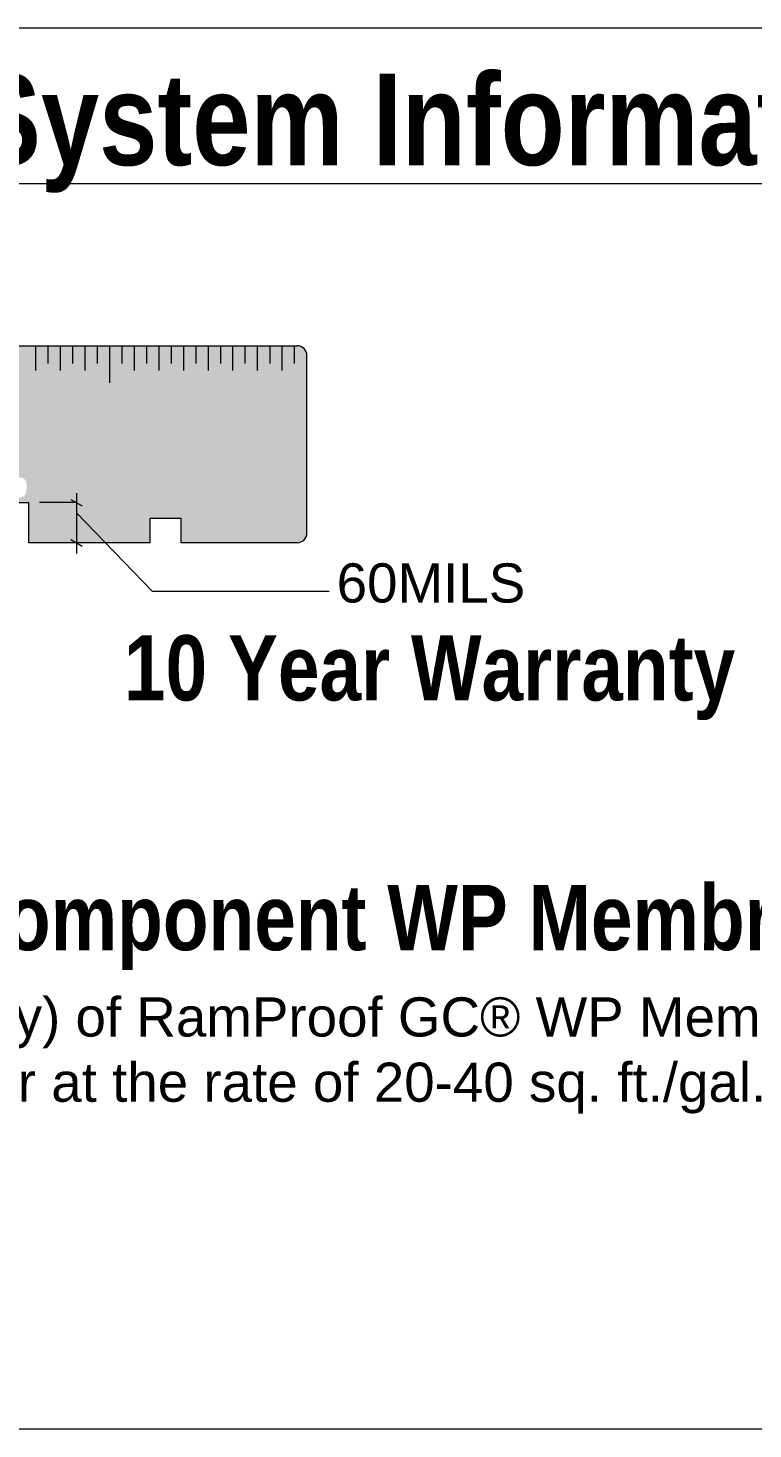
# Model space of a CAD drawing. Header units: inches. Extents: x -441 to 7, y -96 to 2.
# Drawn here: x 1.351 to 2.443, y 0 to 2.113 of the extents above; entities that cross this region are included whole.
import ezdxf

# ---------------------------------------------------------------- set-up
doc = ezdxf.new("R2010")
doc.units = ezdxf.units.IN
doc.header["$MEASUREMENT"] = 0
doc.linetypes.add('Hidden', pattern=[1.429134, 1, -0.429134])
doc.layers.add('Text', color=20, linetype='Continuous', lineweight=0)
doc.layers.add('Vector Picture Geometry', color=6, linetype='Continuous', lineweight=0)
doc.styles.add('GENERATED_STYLE_1', font='ARIALN.TTF')
doc.styles.add('GENERATED_STYLE_6', font='ARIALNB.TTF')
doc.styles.get("Standard").update_dxf_attribs({"font": 'arial.ttf'})

msp = doc.modelspace()

# ---------------------------------------------------------------- hatches: boundary and pattern name
at = {"layer": 'Vector Picture Geometry'}
h = msp.add_hatch(color=254, dxfattribs=at)
h.dxf.hatch_style = 1
h.paths.add_polyline_path([(1.12, 1.4288), (1.12, 1.3369), (1.1497, 1.3369), (1.3027, 1.3369), (1.3027, 1.3975), (1.3516, 1.3975), (1.3516, 1.3369), (1.3813, 1.3369), (1.5346, 1.3369), (1.5346, 1.3741), (1.5814, 1.3741), (1.5814, 1.3369), (1.7412, 1.3369), (1.756, 1.3369, 0.414214), (1.7709, 1.3518), (1.7709, 1.6192, 0.414214), (1.756, 1.6341), (0.8943, 1.6341, 0.414214), (0.8794, 1.6192), (0.8794, 1.3518, 0.414214), (0.8943, 1.3369), (0.9603, 1.3369), (1.0703, 1.3369), (1.0703, 1.4288)])
h.paths.add_polyline_path([(1.3085, 1.4326), (1.3109, 1.4341), (1.3138, 1.4349), (1.3171, 1.435), (1.3189, 1.4348), (1.3219, 1.4341), (1.3221, 1.4307), (1.32, 1.4314), (1.3196, 1.4315), (1.3189, 1.4317), (1.3181, 1.4319), (1.3171, 1.432), (1.316, 1.4321), (1.315, 1.432), (1.3141, 1.4319), (1.3132, 1.4316), (1.3124, 1.4312), (1.3117, 1.4308), (1.3111, 1.4303), (1.3105, 1.4297), (1.31, 1.429), (1.3095, 1.4283), (1.3091, 1.4275), (1.3088, 1.4267), (1.3085, 1.4258), (1.3083, 1.4248), (1.3082, 1.4239), (1.3081, 1.4229), (1.308, 1.4219), (1.3106, 1.4231), (1.3134, 1.4237), (1.3167, 1.4236), (1.3196, 1.4226), (1.3218, 1.4204), (1.3226, 1.4178), (1.3229, 1.415), (1.3225, 1.4117), (1.3211, 1.409), (1.3193, 1.4072), (1.3166, 1.4059), (1.3134, 1.4054), (1.3103, 1.4058), (1.3078, 1.407), (1.306, 1.4089), (1.3048, 1.4114), (1.3041, 1.4144), (1.3038, 1.4181), (1.3039, 1.4191), (1.3038, 1.4202), (1.3042, 1.4239), (1.3051, 1.4274), (1.3065, 1.4304)], flags=16)
h.paths.add_polyline_path([(1.1257, 1.4486), (1.1254, 1.4446), (1.1245, 1.4408), (1.1229, 1.4377), (1.1203, 1.4355), (1.1175, 1.4347), (1.1141, 1.4345), (1.1109, 1.4354), (1.1085, 1.4374), (1.1072, 1.4399), (1.1064, 1.4423), (1.106, 1.4452), (1.1059, 1.4485), (1.1059, 1.4517), (1.1063, 1.4555), (1.1075, 1.4591), (1.1094, 1.4618), (1.1122, 1.4636), (1.1153, 1.4641), (1.1186, 1.464), (1.1216, 1.4627), (1.1237, 1.4604), (1.1248, 1.4576), (1.1253, 1.455), (1.1256, 1.4521)], flags=16)
h.paths.add_polyline_path([(1.1214, 1.4457), (1.1208, 1.4419), (1.1194, 1.439), (1.1174, 1.4376), (1.1141, 1.4375), (1.1119, 1.4391), (1.1107, 1.4419), (1.1103, 1.4446), (1.1101, 1.4473), (1.1101, 1.4507), (1.1103, 1.4549), (1.1113, 1.4583), (1.1131, 1.4607), (1.1159, 1.4613), (1.1186, 1.4606), (1.1202, 1.4585), (1.121, 1.4558), (1.1213, 1.4531), (1.1215, 1.4501)], flags=0)
h.paths.add_polyline_path([(1.3102, 1.4202), (1.3132, 1.4208), (1.3164, 1.4204), (1.3182, 1.4183), (1.3188, 1.4148), (1.3181, 1.4114), (1.3164, 1.4091), (1.3139, 1.4083), (1.311, 1.4088), (1.3094, 1.4107), (1.3086, 1.4129), (1.3082, 1.4155), (1.308, 1.4189)], flags=0)
h.paths.add_polyline_path([(1.3381, 1.4351), (1.3414, 1.435), (1.3444, 1.4337), (1.3464, 1.4314), (1.3475, 1.4286), (1.3481, 1.4261), (1.3484, 1.4231), (1.3484, 1.4196), (1.3482, 1.4156), (1.3473, 1.4118), (1.3456, 1.4087), (1.3431, 1.4065), (1.3403, 1.4057), (1.3369, 1.4055), (1.3336, 1.4064), (1.3312, 1.4084), (1.3299, 1.4109), (1.3292, 1.4133), (1.3288, 1.4162), (1.3286, 1.4195), (1.3287, 1.4227), (1.3291, 1.4265), (1.3303, 1.4301), (1.3322, 1.4328), (1.335, 1.4346)], flags=16)
h.paths.add_polyline_path([(1.3359, 1.4317), (1.3387, 1.4323), (1.3414, 1.4316), (1.343, 1.4295), (1.3437, 1.4269), (1.3441, 1.4241), (1.3442, 1.4211), (1.3442, 1.4167), (1.3436, 1.4129), (1.3422, 1.41), (1.3402, 1.4086), (1.3369, 1.4085), (1.3346, 1.4102), (1.3335, 1.4129), (1.3331, 1.4156), (1.3329, 1.4183), (1.3328, 1.4218), (1.3331, 1.4259), (1.334, 1.4293)], flags=0)
h.paths.add_polyline_path([(1.0919, 1.4435), (1.0873, 1.4388), (1.1006, 1.4388), (1.1011, 1.4354), (1.0828, 1.4354), (1.0826, 1.4385), (1.0836, 1.4396), (1.0893, 1.4454), (1.0902, 1.4464), (1.091, 1.4473), (1.0918, 1.4482), (1.0924, 1.449), (1.093, 1.4498), (1.0935, 1.4506), (1.0939, 1.4513), (1.0943, 1.452), (1.0946, 1.4526), (1.0948, 1.4532), (1.095, 1.4538), (1.0951, 1.4544), (1.0953, 1.4554), (1.0953, 1.4564), (1.0952, 1.4573), (1.095, 1.4582), (1.0946, 1.459), (1.0941, 1.4597), (1.0937, 1.46), (1.0934, 1.4603), (1.093, 1.4605), (1.0925, 1.4607), (1.0921, 1.4609), (1.0916, 1.461), (1.091, 1.4611), (1.0904, 1.4611), (1.0898, 1.4611), (1.0891, 1.461), (1.0885, 1.4609), (1.0879, 1.4607), (1.0869, 1.4603), (1.086, 1.4598), (1.0854, 1.4595), (1.0834, 1.4582), (1.0828, 1.4614), (1.0846, 1.4628), (1.0874, 1.464), (1.0903, 1.4645), (1.0936, 1.4644), (1.0967, 1.4631), (1.0987, 1.461), (1.0996, 1.4582), (1.0994, 1.4546), (1.0987, 1.4522), (1.0973, 1.4498), (1.0956, 1.4474), (1.0938, 1.4453)], flags=16)
h.paths.add_polyline_path([(1.072, 1.438), (1.0779, 1.438), (1.078, 1.435), (1.0612, 1.435), (1.061, 1.438), (1.0678, 1.438), (1.0678, 1.4594), (1.0612, 1.4553), (1.0609, 1.4584), (1.0686, 1.4636), (1.072, 1.4636)], flags=16)
h.paths.add_polyline_path([(0.913, 1.5598, -1), (0.9576, 1.5598, -1)], flags=16)
h = msp.add_hatch(color=164, dxfattribs=at)
h.dxf.hatch_style = 1
h.paths.add_polyline_path([(1.7085, 1.523), (1.7084, 1.5229), (1.6944, 1.5229), (1.6805, 1.5229), (1.6803, 1.5226), (1.68, 1.5223), (1.6799, 1.5179), (1.6799, 1.5134), (1.6768, 1.5134), (1.6737, 1.5134), (1.6736, 1.5402), (1.6735, 1.5669), (1.6738, 1.5673), (1.6741, 1.5676), (1.677, 1.5675), (1.6799, 1.5675), (1.6799, 1.563), (1.68, 1.5585), (1.6803, 1.5583), (1.6806, 1.558), (1.6946, 1.5579), (1.7085, 1.5579), (1.7085, 1.5538), (1.7085, 1.5498), (1.6943, 1.5497), (1.6801, 1.5495), (1.68, 1.5406), (1.68, 1.5316), (1.6802, 1.5314), (1.6804, 1.5312), (1.6942, 1.5312), (1.708, 1.5312), (1.7084, 1.531), (1.7087, 1.5307), (1.7087, 1.5269), (1.7087, 1.5232)])
h.paths.add_polyline_path([(1.7084, 1.4912), (1.6909, 1.4911), (1.6737, 1.4912), (1.6737, 1.5017), (1.6737, 1.5122), (1.6768, 1.5122), (1.6799, 1.5122), (1.68, 1.5059), (1.6801, 1.4996), (1.6838, 1.4995), (1.6874, 1.4995), (1.6876, 1.5052), (1.6877, 1.5108), (1.6907, 1.5108), (1.6937, 1.5108), (1.6939, 1.5052), (1.694, 1.4996), (1.6979, 1.4996), (1.7018, 1.4996), (1.7019, 1.506), (1.7021, 1.5125), (1.7051, 1.5126), (1.708, 1.5126), (1.7083, 1.5124), (1.7087, 1.5121), (1.7087, 1.5017), (1.7087, 1.4913)])
h.paths.add_polyline_path([(1.6891, 1.4771), (1.6886, 1.4779), (1.688, 1.4786), (1.6873, 1.4794), (1.6864, 1.4796), (1.6846, 1.4799), (1.6837, 1.4799), (1.6826, 1.4793), (1.6815, 1.4788), (1.6809, 1.4776), (1.6803, 1.4764), (1.6803, 1.4735), (1.6801, 1.4706), (1.6804, 1.4701), (1.6807, 1.4696), (1.6849, 1.4696), (1.689, 1.4696), (1.6891, 1.4697), (1.6893, 1.4699), (1.6893, 1.4732), (1.6893, 1.4765)], flags=16)
h.paths.add_polyline_path([(1.7084, 1.4613), (1.6909, 1.4613), (1.6737, 1.4614), (1.6737, 1.4704), (1.6737, 1.4795), (1.6743, 1.4812), (1.675, 1.4826), (1.6757, 1.4838), (1.6765, 1.4848), (1.6775, 1.4858), (1.6786, 1.4868), (1.6799, 1.4874), (1.6812, 1.488), (1.6828, 1.4883), (1.6844, 1.4885), (1.686, 1.4882), (1.6877, 1.488), (1.6893, 1.4871), (1.691, 1.4862), (1.692, 1.485), (1.6931, 1.4839), (1.6939, 1.4823), (1.6946, 1.4808), (1.695, 1.4808), (1.6953, 1.4808), (1.7017, 1.4845), (1.7083, 1.4882), (1.7087, 1.4882), (1.7087, 1.4838), (1.7087, 1.4794), (1.7083, 1.4791), (1.7051, 1.4773), (1.6991, 1.474), (1.6955, 1.4718), (1.6952, 1.4715), (1.6953, 1.4706), (1.6954, 1.4697), (1.7019, 1.4696), (1.7085, 1.4694), (1.7086, 1.4654), (1.7087, 1.4614)])
h.paths.add_polyline_path([(1.6887, 1.4476), (1.6882, 1.4487), (1.6874, 1.4492), (1.6866, 1.4497), (1.6856, 1.4499), (1.6845, 1.45), (1.6834, 1.4498), (1.6824, 1.4494), (1.6817, 1.4488), (1.6812, 1.4481), (1.6807, 1.4474), (1.6804, 1.4465), (1.6803, 1.4436), (1.6801, 1.4408), (1.6804, 1.4402), (1.6807, 1.4397), (1.6849, 1.4397), (1.689, 1.4397), (1.6891, 1.4399), (1.6893, 1.44), (1.6893, 1.4433), (1.6893, 1.4465)], flags=16)
h.paths.add_polyline_path([(1.7084, 1.4314), (1.6909, 1.4314), (1.6737, 1.4314), (1.6736, 1.4396), (1.6735, 1.4477), (1.6738, 1.4491), (1.674, 1.4506), (1.6748, 1.4523), (1.6756, 1.454), (1.6765, 1.455), (1.6779, 1.4563), (1.6794, 1.4572), (1.6811, 1.4579), (1.683, 1.4583), (1.6845, 1.4586), (1.686, 1.4583), (1.6875, 1.4581), (1.6889, 1.4574), (1.6904, 1.4568), (1.6913, 1.456), (1.6921, 1.4551), (1.6929, 1.454), (1.6937, 1.4528), (1.6941, 1.4518), (1.6946, 1.4509), (1.6949, 1.4507), (1.6954, 1.451), (1.702, 1.4548), (1.7084, 1.4584), (1.7087, 1.4584), (1.7087, 1.454), (1.7087, 1.4496), (1.7082, 1.4492), (1.7048, 1.4472), (1.7008, 1.445), (1.6981, 1.4436), (1.6959, 1.4423), (1.6952, 1.4418), (1.6953, 1.4408), (1.6954, 1.4398), (1.7018, 1.4398), (1.7083, 1.4397), (1.7085, 1.4394), (1.7086, 1.4391), (1.7087, 1.4353), (1.7087, 1.4316)])
h.paths.add_polyline_path([(1.6958, 1.4169), (1.6955, 1.417), (1.6895, 1.415), (1.6834, 1.4128), (1.6833, 1.4127), (1.6834, 1.4125), (1.6843, 1.4121), (1.6894, 1.4103), (1.6953, 1.4083), (1.6956, 1.4085), (1.696, 1.4086), (1.696, 1.4127), (1.696, 1.4167)], flags=16)
h.paths.add_polyline_path([(1.7084, 1.3953), (1.708, 1.3952), (1.7055, 1.3962), (1.6988, 1.3986), (1.6939, 1.4004), (1.686, 1.4033), (1.6759, 1.4069), (1.6738, 1.4077), (1.6735, 1.408), (1.6736, 1.4128), (1.6737, 1.4176), (1.682, 1.4206), (1.6935, 1.4248), (1.7015, 1.4277), (1.7073, 1.4298), (1.7082, 1.4301), (1.7084, 1.43), (1.7087, 1.4299), (1.7087, 1.4258), (1.7087, 1.4218), (1.7081, 1.4214), (1.7053, 1.4203), (1.7026, 1.4193), (1.7022, 1.4191), (1.7023, 1.4125), (1.7023, 1.4059), (1.7054, 1.4048), (1.7085, 1.4037), (1.7086, 1.3996), (1.7087, 1.3955)])
h.paths.add_polyline_path([(1.6871, 1.3837), (1.6865, 1.3846), (1.6857, 1.385), (1.6849, 1.3854), (1.6839, 1.3854), (1.683, 1.3854), (1.6821, 1.385), (1.6813, 1.3846), (1.6807, 1.3835), (1.6801, 1.3824), (1.68, 1.3793), (1.6799, 1.3762), (1.6802, 1.3757), (1.6805, 1.3752), (1.6839, 1.3752), (1.6873, 1.3752), (1.6874, 1.3753), (1.6876, 1.3755), (1.6876, 1.3791), (1.6876, 1.3827)], flags=16)
h.paths.add_polyline_path([(1.7013, 1.3844), (1.7003, 1.3855), (1.6996, 1.3861), (1.6986, 1.3863), (1.6977, 1.3864), (1.6968, 1.3862), (1.6958, 1.3859), (1.6951, 1.3851), (1.6943, 1.3842), (1.6941, 1.3833), (1.6938, 1.3824), (1.6939, 1.3788), (1.694, 1.3753), (1.6977, 1.3752), (1.7014, 1.3752), (1.7016, 1.3755), (1.7018, 1.3758), (1.7017, 1.3798), (1.7016, 1.3839)], flags=16)
h.paths.add_polyline_path([(1.7084, 1.3669), (1.6909, 1.3669), (1.6737, 1.3669), (1.6737, 1.3767), (1.6737, 1.3865), (1.6744, 1.3884), (1.6752, 1.3902), (1.6762, 1.3913), (1.6771, 1.3923), (1.6787, 1.3931), (1.6803, 1.3939), (1.6825, 1.3939), (1.6846, 1.3939), (1.686, 1.3932), (1.6873, 1.3926), (1.6884, 1.3914), (1.6896, 1.3902), (1.6899, 1.3894), (1.6902, 1.3888), (1.6905, 1.3886), (1.6908, 1.389), (1.6913, 1.3899), (1.692, 1.3912), (1.693, 1.3922), (1.6941, 1.3933), (1.6955, 1.394), (1.6968, 1.3947), (1.6992, 1.3947), (1.7016, 1.3947), (1.703, 1.394), (1.7044, 1.3932), (1.7054, 1.3922), (1.7065, 1.3912), (1.7071, 1.3899), (1.7078, 1.3887), (1.7082, 1.3865), (1.7087, 1.3844), (1.7087, 1.3757), (1.7087, 1.367)])

# ---------------------------------------------------------------- linework, layer by layer
at = {"layer": 'Text'}
for points in [[(1.4235, 1.3975), (1.3676, 1.3975)], [(1.415, 1.4024), (1.432, 1.3926)], [(1.4235, 1.4116), (1.4235, 1.3206)], [(1.4235, 1.3818), (1.5375, 1.2638), (1.8043, 1.2638)], [(1.4235, 1.3369), (1.3676, 1.3369)], [(1.415, 1.3418), (1.432, 1.332)], [(1.6389, 1.3368), (1.583, 1.3368)]]:
    msp.add_lwpolyline(points, dxfattribs=at)
at = {"layer": 'Vector Picture Geometry'}
for p, q in [((0.8943, 1.6341), (1.756, 1.6341)), ((1.7709, 1.3518), (1.7709, 1.6192)), ((1.3027, 1.3975), (1.3516, 1.3975)), ((1.3516, 1.3369), (1.3516, 1.3975)), ((1.5346, 1.3369), (1.5346, 1.3741)), ((1.5346, 1.3741), (1.5814, 1.3741)), ((1.5814, 1.3369), (1.5814, 1.3741)), ((1.3813, 1.3369), (1.3516, 1.3369)), ((1.5346, 1.3369), (1.3813, 1.3369)), ((1.7412, 1.3369), (1.5814, 1.3369)), ((1.756, 1.3369), (1.7412, 1.3369))]:
    msp.add_line(p, q, dxfattribs=at)
at = {"layer": 'Vector Picture Geometry', "linetype": 'Hidden'}
for p, q in [((1.3623, 1.5969), (1.3623, 1.6341)), ((1.3809, 1.6073), (1.3809, 1.6341)), ((1.3994, 1.5969), (1.3994, 1.6341)), ((1.418, 1.6073), (1.418, 1.6341)), ((1.4366, 1.5969), (1.4366, 1.6341)), ((1.4552, 1.6073), (1.4552, 1.6341)), ((1.4737, 1.5782), (1.4737, 1.6341)), ((1.4923, 1.6073), (1.4923, 1.6341)), ((1.5109, 1.5969), (1.5109, 1.6341)), ((1.5294, 1.6073), (1.5294, 1.6341)), ((1.548, 1.5969), (1.548, 1.6341)), ((1.5666, 1.6073), (1.5666, 1.6341)), ((1.5852, 1.5969), (1.5852, 1.6341)), ((1.6037, 1.6073), (1.6037, 1.6341)), ((1.6223, 1.5969), (1.6223, 1.6341)), ((1.6409, 1.6073), (1.6409, 1.6341)), ((1.6594, 1.5969), (1.6594, 1.6341)), ((1.678, 1.6073), (1.678, 1.6341)), ((1.6966, 1.5969), (1.6966, 1.6341)), ((1.7152, 1.6073), (1.7152, 1.6341)), ((1.7337, 1.5969), (1.7337, 1.6341)), ((1.7523, 1.6073), (1.7523, 1.6341))]:
    msp.add_line(p, q, dxfattribs=at)
at = {"layer": 'Vector Picture Geometry', "color": 7, "linetype": 'Continuous', "flags": 128}
msp.add_lwpolyline([(0, 0), (6.857, 0), (6.857, 2.1134), (0, 2.1134)], close=True, dxfattribs=at)
at = {"layer": 'Vector Picture Geometry'}
for centre, start, end in [((1.756, 1.6192), 360, 90), ((1.756, 1.3518), 270, 360)]:
    msp.add_arc(centre, 0.0149, start, end, dxfattribs=at)

# ---------------------------------------------------------------- texts
at = {"layer": 'Text', "attachment_point": 1}
for s, insert, char_height, style in [('\\A1;\\pxql,t4.57143,8.57141;{\\LRamProof GC - System Information}', (0.0897, 2.0443), 0.137795, 'GENERATED_STYLE_6'), ('\\pxi-3,l3,t3;{\\fArial Narrow|b1|i0|c0|p34;10 Year Warranty}', (1.4951, 1.1974), 0.098425, 'GENERATED_STYLE_1'), ('\\pxi-3,l3,t3;{\\fArial Narrow|b1|i0|c0|p34;RamProof GC Single Component WP Membrane}', (0.0943, 0.8207), 0.098425, 'GENERATED_STYLE_1')]:
    msp.add_mtext(s, dxfattribs=dict(at, insert=insert, char_height=char_height, style=style))
for s, insert, char_height, width in [('60MILS', (1.8156, 1.3058), 0.05906, 3.498292), ('Apply 60 or 120 mils (see warranty) of RamProof GC® WP Membrane with a brush, roller, squeegee, or sprayer at the rate of 20-40 sq. ft./gal. ', (0.1017, 0.6511), 0.0590551, 3.030801)]:
    msp.add_mtext(s, dxfattribs=dict(at, insert=insert, char_height=char_height, width=width))

doc.saveas('drawing.dxf')
